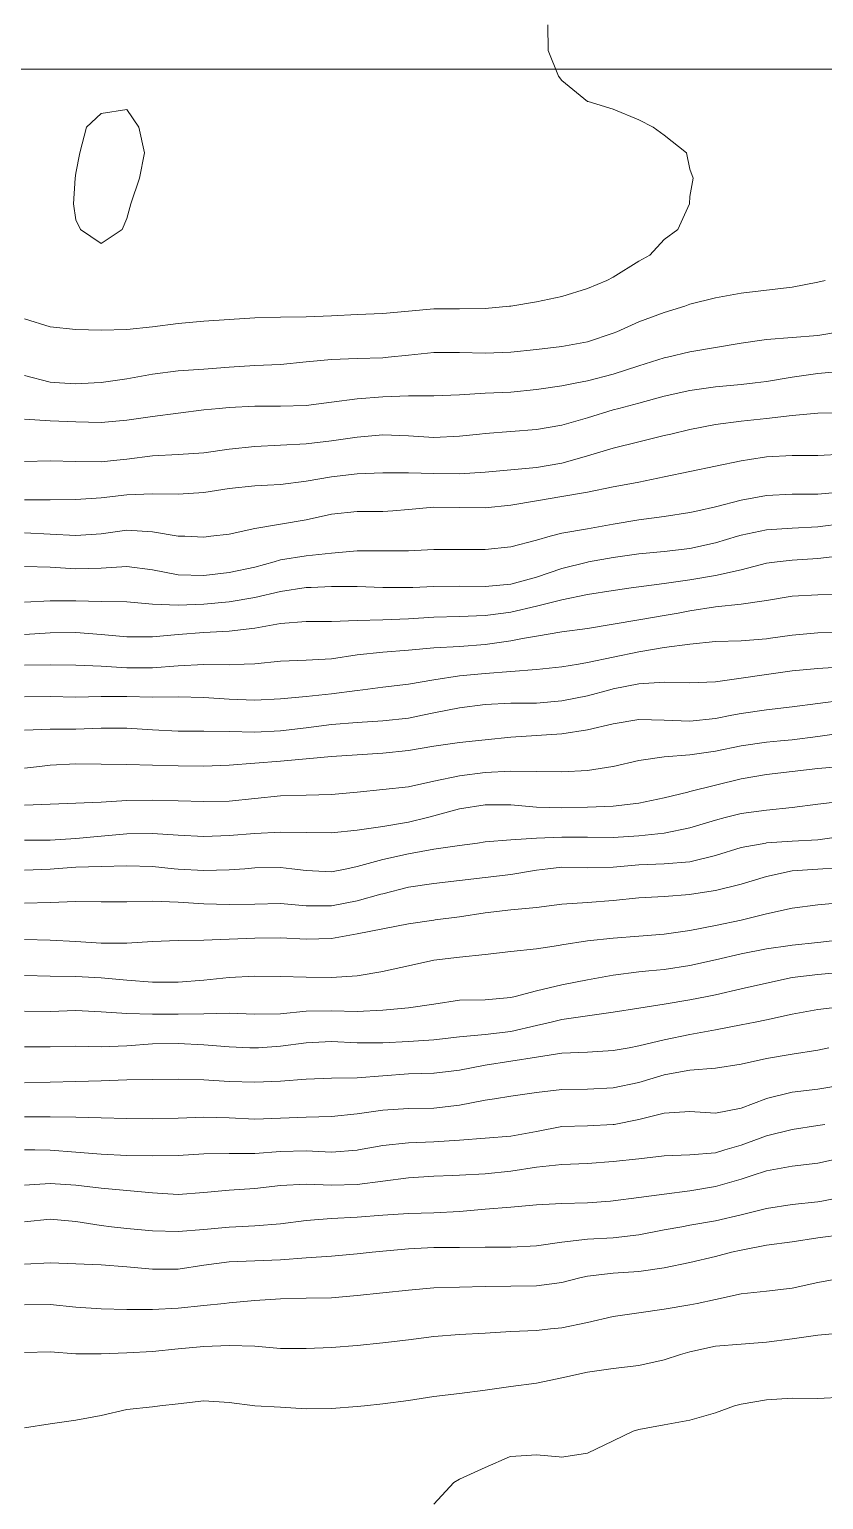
# Model space of a CAD drawing. Header units: centimetres. Extents: x 0 to 642158, y -847 to 649707.
# Drawn here: x 617035.85 to 617051.36, y 620159.41 to 620188.16 of the extents above; entities that cross this region are included whole.
import ezdxf

# ---------------------------------------------------------------- set-up
doc = ezdxf.new("R2010")
doc.units = ezdxf.units.CM
doc.header["$MEASUREMENT"] = 0
doc.layers.add('MEV_grille', color=254, linetype='Continuous', lineweight=9)
doc.layers.add('WAL_topographie 0.5', color=253, linetype='Continuous', lineweight=20)

# ---------------------------------------------------------------- blocks, each defined once
blk = doc.blocks.new('*U114')
at = {"layer": 'MEV_grille', "transparency": 33554687}
blk.add_lwpolyline([(-1338.461, 0), (1338.461, 0)], dxfattribs=at)
blk = doc.blocks.new('*U115')
at = {"layer": 'MEV_grille', "color": 0, "linetype": 'ByBlock', "lineweight": -2, "transparency": 16777216}
blk.add_blockref('*U114', (0, -2200), dxfattribs=at)

msp = doc.modelspace()

# ---------------------------------------------------------------- linework, layer by layer
at = {"layer": 'WAL_topographie 0.5'}
for points in [[(617045.977, 620188.25), (617045.983, 620187.75), (617046.182, 620187.25), (617046.25, 620187.161), (617046.75, 620186.755), (617046.76, 620186.75), (617047.25, 620186.599), (617047.75, 620186.392), (617048.031, 620186.25), (617048.25, 620186.094), (617048.687, 620185.75), (617048.75, 620185.429), (617048.813, 620185.25), (617048.75, 620184.893), (617048.74, 620184.75), (617048.512, 620184.25), (617048.25, 620184.056), (617047.965, 620183.75), (617047.75, 620183.629), (617047.25, 620183.32), (617047.128, 620183.25), (617046.75, 620183.093), (617046.25, 620182.94), (617045.75, 620182.836), (617045.25, 620182.753), (617045.227, 620182.75)], [(617037.658, 620184.25), (617037.25, 620183.976), (617036.842, 620184.25), (617036.75, 620184.437), (617036.705, 620184.75), (617036.74, 620185.25), (617036.75, 620185.35), (617036.83, 620185.75), (617036.962, 620186.25), (617037.25, 620186.516), (617037.75, 620186.598), (617037.982, 620186.25), (617038.096, 620185.75), (617037.994, 620185.25), (617037.826, 620184.75), (617037.75, 620184.464), (617037.658, 620184.25)], [(617051.39, 620183.25), (617051.25, 620183.218), (617050.75, 620183.121), (617050.25, 620183.063), (617049.75, 620183.001), (617049.25, 620182.916), (617048.75, 620182.786), (617048.649, 620182.75), (617048.25, 620182.627), (617047.75, 620182.445), (617047.321, 620182.25), (617047.25, 620182.222), (617046.75, 620182.051), (617046.25, 620181.959), (617045.75, 620181.901), (617045.25, 620181.853), (617044.75, 620181.834), (617044.25, 620181.845), (617043.75, 620181.845), (617043.25, 620181.791), (617042.854, 620181.75), (617042.75, 620181.74), (617042.25, 620181.725), (617041.75, 620181.71), (617041.25, 620181.664), (617040.75, 620181.612), (617040.25, 620181.587), (617039.75, 620181.559), (617039.25, 620181.521), (617038.75, 620181.484), (617038.25, 620181.421), (617037.75, 620181.332), (617037.25, 620181.259), (617037.112, 620181.25)], [(617045.227, 620182.75), (617044.75, 620182.703), (617044.25, 620182.698), (617043.75, 620182.697), (617043.25, 620182.652), (617042.75, 620182.609), (617042.25, 620182.588), (617041.75, 620182.558), (617041.25, 620182.541), (617040.75, 620182.538), (617040.25, 620182.519), (617039.75, 620182.486), (617039.25, 620182.454), (617038.75, 620182.408), (617038.25, 620182.346), (617037.75, 620182.296), (617037.25, 620182.281), (617036.75, 620182.296), (617036.25, 620182.349), (617035.75, 620182.504)], [(617051.673, 620182.25), (617051.25, 620182.177), (617050.75, 620182.137), (617050.25, 620182.099), (617049.75, 620182.025), (617049.25, 620181.944), (617048.75, 620181.856), (617048.31, 620181.75), (617048.25, 620181.737), (617047.75, 620181.584), (617047.25, 620181.419), (617046.75, 620181.288), (617046.539, 620181.25), (617046.25, 620181.195), (617045.75, 620181.118), (617045.25, 620181.068), (617044.75, 620181.046), (617044.25, 620181.016), (617043.75, 620180.994), (617043.25, 620180.995), (617042.75, 620180.979), (617042.25, 620180.94), (617041.75, 620180.876), (617041.25, 620180.809), (617040.75, 620180.792), (617040.25, 620180.792), (617039.75, 620180.768), (617039.55, 620180.75)], [(617037.112, 620181.25), (617036.75, 620181.23), (617036.432, 620181.25), (617036.25, 620181.264), (617035.75, 620181.392)], [(617051.75, 620181.479), (617051.25, 620181.431), (617050.75, 620181.362), (617050.25, 620181.278), (617050.028, 620181.25), (617049.75, 620181.219), (617049.25, 620181.172), (617048.75, 620181.104), (617048.25, 620180.99), (617047.75, 620180.853), (617047.361, 620180.75), (617047.25, 620180.72), (617046.75, 620180.565), (617046.25, 620180.424), (617045.75, 620180.337), (617045.25, 620180.298), (617044.75, 620180.263), (617044.64, 620180.25), (617044.25, 620180.205), (617043.75, 620180.183), (617043.25, 620180.217), (617042.75, 620180.235), (617042.25, 620180.187), (617041.75, 620180.114), (617041.25, 620180.059), (617040.75, 620180.029), (617040.25, 620180.005), (617039.75, 620179.952), (617039.25, 620179.881), (617038.75, 620179.847), (617038.25, 620179.824), (617037.75, 620179.758), (617037.676, 620179.75)], [(617039.55, 620180.75), (617039.25, 620180.721), (617038.75, 620180.659), (617038.25, 620180.595), (617037.75, 620180.521), (617037.25, 620180.474), (617036.75, 620180.487), (617036.25, 620180.509), (617035.75, 620180.541)], [(617051.75, 620180.665), (617051.25, 620180.655), (617050.75, 620180.612), (617050.25, 620180.553), (617049.75, 620180.504), (617049.25, 620180.438), (617048.75, 620180.341), (617048.376, 620180.25), (617048.25, 620180.219), (617047.75, 620180.096), (617047.25, 620179.975), (617046.75, 620179.826), (617046.501, 620179.75), (617046.25, 620179.681), (617045.75, 620179.595), (617045.25, 620179.547), (617044.75, 620179.503), (617044.25, 620179.469), (617043.75, 620179.478), (617043.25, 620179.491), (617042.75, 620179.488), (617042.25, 620179.471), (617041.75, 620179.416), (617041.25, 620179.329), (617040.75, 620179.263), (617040.5, 620179.25)], [(617037.676, 620179.75), (617037.25, 620179.704), (617036.75, 620179.71), (617036.25, 620179.725), (617035.75, 620179.714)], [(617051.75, 620179.859), (617051.25, 620179.829), (617050.75, 620179.833), (617050.25, 620179.802), (617049.912, 620179.75), (617049.75, 620179.724), (617049.25, 620179.619), (617048.75, 620179.518), (617048.25, 620179.413), (617047.75, 620179.309), (617047.434, 620179.25), (617047.25, 620179.217), (617046.75, 620179.113), (617046.25, 620179.025), (617045.75, 620178.944), (617045.25, 620178.856), (617044.75, 620178.809), (617044.25, 620178.814), (617043.75, 620178.817), (617043.25, 620178.773), (617042.948, 620178.75), (617042.75, 620178.734), (617042.25, 620178.737), (617041.75, 620178.683), (617041.25, 620178.573), (617040.75, 620178.488), (617040.25, 620178.4), (617039.75, 620178.293), (617039.387, 620178.25)], [(617040.5, 620179.25), (617040.25, 620179.237), (617039.75, 620179.182), (617039.25, 620179.108), (617038.75, 620179.071), (617038.25, 620179.08), (617037.75, 620179.06), (617037.25, 620179), (617036.75, 620178.97), (617036.25, 620178.965), (617035.75, 620178.962)], [(617051.75, 620179.122), (617051.25, 620179.074), (617050.75, 620179.076), (617050.25, 620179.051), (617049.75, 620178.956), (617049.25, 620178.828), (617048.908, 620178.75), (617048.75, 620178.715), (617048.25, 620178.636), (617047.75, 620178.571), (617047.25, 620178.486), (617046.75, 620178.395), (617046.25, 620178.308), (617046.02, 620178.25), (617045.75, 620178.176), (617045.25, 620178.043), (617044.75, 620177.995), (617044.25, 620177.995), (617043.75, 620177.992), (617043.25, 620177.967), (617042.75, 620177.965), (617042.25, 620177.967), (617041.75, 620177.918), (617041.25, 620177.867), (617040.75, 620177.787), (617040.627, 620177.75)], [(617051.75, 620178.499), (617051.25, 620178.434), (617050.75, 620178.41), (617050.25, 620178.379), (617049.75, 620178.27), (617049.683, 620178.25), (617049.25, 620178.121), (617048.75, 620178.014), (617048.25, 620177.952), (617047.75, 620177.904), (617047.25, 620177.836), (617046.768, 620177.75), (617046.75, 620177.747), (617046.25, 620177.622), (617045.75, 620177.453), (617045.25, 620177.317), (617044.75, 620177.269), (617044.25, 620177.273), (617043.75, 620177.269), (617043.339, 620177.25)], [(617039.387, 620178.25), (617039.25, 620178.235), (617038.882, 620178.25), (617038.75, 620178.255), (617038.25, 620178.339), (617037.75, 620178.367), (617037.25, 620178.299), (617036.75, 620178.265), (617036.25, 620178.294), (617035.75, 620178.315)], [(617051.75, 620177.872), (617051.25, 620177.816), (617050.75, 620177.786), (617050.453, 620177.75), (617050.25, 620177.722), (617049.75, 620177.595), (617049.25, 620177.484), (617048.75, 620177.4), (617048.25, 620177.328), (617047.75, 620177.264), (617047.65, 620177.25), (617047.25, 620177.193), (617046.75, 620177.114), (617046.25, 620177.01), (617045.75, 620176.881), (617045.25, 620176.769), (617045.107, 620176.75)], [(617040.627, 620177.75), (617040.25, 620177.649), (617039.75, 620177.542), (617039.25, 620177.486), (617038.75, 620177.496), (617038.25, 620177.594), (617037.75, 620177.657), (617037.25, 620177.626), (617036.75, 620177.614), (617036.25, 620177.645), (617035.75, 620177.659)], [(617043.339, 620177.25), (617043.25, 620177.246), (617042.75, 620177.25), (617042.75, 620177.25), (617042.25, 620177.271), (617041.75, 620177.266), (617041.35, 620177.25), (617041.25, 620177.246), (617040.75, 620177.169), (617040.25, 620177.052), (617039.75, 620176.971), (617039.25, 620176.925), (617038.75, 620176.904), (617038.25, 620176.926), (617037.75, 620176.966), (617037.25, 620176.975), (617036.75, 620176.985), (617036.25, 620176.988), (617035.75, 620176.959)], [(617051.75, 620177.109), (617051.25, 620177.108), (617050.75, 620177.082), (617050.25, 620176.996), (617049.75, 620176.925), (617049.25, 620176.873), (617048.75, 620176.793), (617048.52, 620176.75), (617048.25, 620176.699), (617047.75, 620176.618), (617047.25, 620176.532), (617046.75, 620176.449), (617046.25, 620176.38), (617045.75, 620176.3), (617045.478, 620176.25), (617045.25, 620176.208), (617044.75, 620176.133), (617044.25, 620176.094), (617043.75, 620176.066), (617043.25, 620176.022), (617042.75, 620175.986), (617042.25, 620175.931), (617041.75, 620175.856), (617041.25, 620175.829), (617040.75, 620175.81), (617040.25, 620175.759), (617040.042, 620175.75)], [(617045.107, 620176.75), (617044.75, 620176.7), (617044.25, 620176.679), (617043.75, 620176.669), (617043.25, 620176.638), (617042.75, 620176.616), (617042.25, 620176.603), (617041.75, 620176.581), (617041.25, 620176.582), (617040.75, 620176.543), (617040.25, 620176.454), (617039.75, 620176.395), (617039.25, 620176.367), (617038.75, 620176.329), (617038.25, 620176.282), (617037.75, 620176.282), (617037.25, 620176.33), (617036.75, 620176.367), (617036.25, 620176.364), (617035.75, 620176.327)], [(617051.75, 620176.368), (617051.25, 620176.362), (617050.75, 620176.319), (617050.282, 620176.25), (617050.25, 620176.246), (617049.75, 620176.207), (617049.25, 620176.192), (617048.75, 620176.144), (617048.25, 620176.073), (617047.75, 620175.992), (617047.25, 620175.889), (617046.75, 620175.779), (617046.573, 620175.75), (617046.25, 620175.697), (617045.75, 620175.645), (617045.25, 620175.605), (617044.75, 620175.567), (617044.25, 620175.521), (617043.75, 620175.443), (617043.25, 620175.356), (617042.75, 620175.302), (617042.357, 620175.25)], [(617040.042, 620175.75), (617039.75, 620175.738), (617039.25, 620175.742), (617038.75, 620175.72), (617038.25, 620175.675), (617037.75, 620175.675), (617037.25, 620175.71), (617036.75, 620175.729), (617036.25, 620175.737), (617035.75, 620175.73)], [(617051.75, 620175.695), (617051.25, 620175.666), (617050.75, 620175.617), (617050.25, 620175.545), (617049.75, 620175.473), (617049.25, 620175.407), (617048.75, 620175.383), (617048.25, 620175.396), (617047.75, 620175.362), (617047.25, 620175.267), (617047.185, 620175.25), (617046.75, 620175.133), (617046.25, 620175.031), (617045.75, 620174.99), (617045.25, 620174.984), (617044.75, 620174.962), (617044.25, 620174.897), (617043.75, 620174.795), (617043.528, 620174.75)], [(617042.357, 620175.25), (617042.25, 620175.237), (617041.75, 620175.167), (617041.25, 620175.117), (617040.75, 620175.073), (617040.25, 620175.047), (617039.75, 620175.064), (617039.25, 620175.098), (617038.75, 620175.109), (617038.25, 620175.106), (617037.75, 620175.119), (617037.25, 620175.119), (617036.75, 620175.105), (617036.25, 620175.116), (617035.75, 620175.112)], [(617051.75, 620175.043), (617051.25, 620174.98), (617050.75, 620174.915), (617050.25, 620174.859), (617049.75, 620174.787), (617049.568, 620174.75), (617049.25, 620174.688), (617048.75, 620174.633), (617048.25, 620174.655), (617047.75, 620174.666), (617047.25, 620174.584), (617046.75, 620174.463), (617046.25, 620174.387), (617045.75, 620174.352), (617045.25, 620174.322), (617044.75, 620174.271), (617044.563, 620174.25), (617044.25, 620174.217), (617043.75, 620174.147), (617043.25, 620174.06), (617042.75, 620174.009), (617042.25, 620173.979), (617041.75, 620173.942), (617041.25, 620173.897), (617040.75, 620173.854), (617040.25, 620173.813), (617039.75, 620173.774), (617039.25, 620173.758), (617038.75, 620173.759), (617038.25, 620173.773), (617037.75, 620173.79), (617037.25, 620173.796), (617036.75, 620173.798), (617036.25, 620173.774), (617036.044, 620173.75)], [(617043.528, 620174.75), (617043.25, 620174.696), (617042.75, 620174.639), (617042.25, 620174.607), (617041.75, 620174.568), (617041.25, 620174.505), (617040.75, 620174.445), (617040.25, 620174.423), (617039.75, 620174.431), (617039.25, 620174.438), (617038.75, 620174.439), (617038.25, 620174.464), (617037.75, 620174.499), (617037.25, 620174.496), (617036.75, 620174.48), (617036.25, 620174.479), (617035.75, 620174.458)], [(617051.75, 620174.408), (617051.25, 620174.336), (617050.75, 620174.271), (617050.521, 620174.25), (617050.25, 620174.225), (617049.75, 620174.153), (617049.25, 620174.047), (617048.75, 620173.976), (617048.25, 620173.937), (617047.75, 620173.866), (617047.25, 620173.751), (617047.244, 620173.75), (617046.75, 620173.669), (617046.25, 620173.643), (617045.75, 620173.654), (617045.25, 620173.66), (617044.75, 620173.63), (617044.25, 620173.569), (617043.75, 620173.465), (617043.25, 620173.35), (617042.75, 620173.297), (617042.25, 620173.25)], [(617036.044, 620173.75), (617035.75, 620173.717)], [(617051.721, 620173.75), (617051.25, 620173.709), (617050.75, 620173.65), (617050.25, 620173.594), (617049.75, 620173.508), (617049.25, 620173.386), (617048.75, 620173.26), (617048.709, 620173.25), (617048.25, 620173.135), (617047.75, 620173.031), (617047.25, 620172.976), (617046.75, 620172.952), (617046.25, 620172.938), (617045.75, 620172.954), (617045.25, 620172.999), (617044.75, 620173), (617044.25, 620172.921), (617043.75, 620172.785), (617043.623, 620172.75)], [(617042.25, 620173.25), (617042.25, 620173.25), (617041.75, 620173.2), (617041.25, 620173.185), (617040.75, 620173.172), (617040.25, 620173.122), (617039.75, 620173.069), (617039.25, 620173.065), (617038.75, 620173.078), (617038.25, 620173.089), (617037.75, 620173.081), (617037.25, 620173.048), (617036.75, 620173.031), (617036.25, 620173.01), (617035.75, 620172.994)], [(617051.75, 620173.07), (617051.25, 620173.009), (617050.75, 620172.944), (617050.25, 620172.897), (617049.75, 620172.828), (617049.437, 620172.75), (617049.25, 620172.702), (617048.75, 620172.548), (617048.25, 620172.446), (617047.75, 620172.391), (617047.25, 620172.363), (617046.75, 620172.365), (617046.25, 620172.366), (617045.75, 620172.345), (617045.25, 620172.317), (617044.75, 620172.273), (617044.598, 620172.25), (617044.25, 620172.203), (617043.75, 620172.129), (617043.25, 620172.044), (617042.75, 620171.933), (617042.25, 620171.792), (617042.046, 620171.75)], [(617043.623, 620172.75), (617043.25, 620172.657), (617042.75, 620172.573), (617042.25, 620172.503), (617041.75, 620172.454), (617041.25, 620172.456), (617040.75, 620172.466), (617040.25, 620172.439), (617039.75, 620172.397), (617039.25, 620172.38), (617038.75, 620172.404), (617038.25, 620172.437), (617037.75, 620172.43), (617037.25, 620172.385), (617036.75, 620172.343), (617036.25, 620172.309), (617035.75, 620172.311)], [(617051.75, 620172.385), (617051.25, 620172.317), (617050.75, 620172.287), (617050.25, 620172.253), (617050.231, 620172.25), (617049.75, 620172.164), (617049.25, 620172.009), (617048.75, 620171.886), (617048.25, 620171.848), (617047.75, 620171.829), (617047.25, 620171.783), (617046.75, 620171.766), (617046.25, 620171.777), (617045.977, 620171.75), (617045.75, 620171.723), (617045.25, 620171.636), (617044.75, 620171.577), (617044.25, 620171.518), (617043.75, 620171.464), (617043.25, 620171.391), (617042.75, 620171.262), (617042.712, 620171.25)], [(617042.046, 620171.75), (617041.75, 620171.69), (617041.25, 620171.716), (617040.971, 620171.75), (617040.75, 620171.776), (617040.25, 620171.764), (617040.057, 620171.75), (617039.75, 620171.727), (617039.25, 620171.714), (617038.75, 620171.742), (617038.672, 620171.75), (617038.25, 620171.794), (617037.75, 620171.807), (617037.25, 620171.795), (617036.75, 620171.78), (617036.328, 620171.75), (617036.25, 620171.744), (617035.75, 620171.723)], [(617051.75, 620171.775), (617051.347, 620171.75), (617051.25, 620171.743), (617050.75, 620171.706), (617050.25, 620171.6), (617049.75, 620171.45), (617049.25, 620171.325), (617048.782, 620171.25), (617048.75, 620171.245), (617048.25, 620171.204), (617047.75, 620171.183), (617047.25, 620171.13), (617046.75, 620171.089), (617046.25, 620171.054), (617045.75, 620170.992), (617045.25, 620170.946), (617044.75, 620170.889), (617044.25, 620170.809), (617043.772, 620170.75)], [(617042.712, 620171.25), (617042.25, 620171.12), (617041.75, 620171.022), (617041.25, 620171.022), (617040.75, 620171.067), (617040.25, 620171.057), (617039.75, 620171.048), (617039.25, 620171.066), (617038.75, 620171.094), (617038.25, 620171.113), (617037.75, 620171.103), (617037.25, 620171.103), (617036.75, 620171.107), (617036.25, 620171.091), (617035.75, 620171.079)], [(617051.75, 620171.092), (617051.25, 620171.046), (617050.75, 620170.98), (617050.25, 620170.865), (617049.78, 620170.75), (617049.75, 620170.743), (617049.25, 620170.641), (617048.75, 620170.539), (617048.25, 620170.467), (617047.75, 620170.431), (617047.25, 620170.389), (617046.75, 620170.337), (617046.25, 620170.26), (617046.181, 620170.25), (617045.75, 620170.184), (617045.25, 620170.132), (617044.75, 620170.072), (617044.25, 620170.021), (617043.75, 620169.959), (617043.25, 620169.851), (617042.804, 620169.75)], [(617043.772, 620170.75), (617043.75, 620170.747), (617043.25, 620170.673), (617042.75, 620170.577), (617042.25, 620170.478), (617041.75, 620170.388), (617041.25, 620170.372), (617040.75, 620170.401), (617040.25, 620170.393), (617039.75, 620170.371), (617039.25, 620170.351), (617038.75, 620170.344), (617038.25, 620170.327), (617037.75, 620170.292), (617037.25, 620170.292), (617036.75, 620170.325), (617036.25, 620170.351), (617035.75, 620170.367)], [(617051.75, 620170.364), (617051.25, 620170.305), (617050.75, 620170.256), (617050.709, 620170.25), (617050.25, 620170.185), (617049.75, 620170.087), (617049.25, 620169.971), (617048.75, 620169.857), (617048.25, 620169.778), (617047.95, 620169.75), (617047.75, 620169.731), (617047.25, 620169.67), (617046.75, 620169.58), (617046.25, 620169.482), (617045.75, 620169.361), (617045.339, 620169.25)], [(617042.804, 620169.75), (617042.75, 620169.739), (617042.25, 620169.655), (617041.75, 620169.621), (617041.25, 620169.63), (617040.75, 620169.642), (617040.25, 620169.648), (617039.75, 620169.626), (617039.25, 620169.57), (617038.75, 620169.529), (617038.25, 620169.532), (617037.75, 620169.568), (617037.25, 620169.615), (617036.75, 620169.645), (617036.25, 620169.648), (617035.75, 620169.664)], [(617051.75, 620169.725), (617051.25, 620169.684), (617050.75, 620169.62), (617050.25, 620169.514), (617049.75, 620169.399), (617049.25, 620169.283), (617049.086, 620169.25), (617048.75, 620169.185), (617048.25, 620169.102), (617047.75, 620169.024), (617047.25, 620168.943), (617046.75, 620168.874), (617046.25, 620168.802), (617046.042, 620168.75), (617045.75, 620168.682), (617045.25, 620168.564), (617044.75, 620168.508), (617044.25, 620168.463), (617043.75, 620168.403), (617043.25, 620168.374), (617042.75, 620168.343), (617042.25, 620168.342), (617041.75, 620168.373), (617041.25, 620168.347), (617040.75, 620168.278), (617040.321, 620168.25)], [(617045.339, 620169.25), (617045.25, 620169.229), (617044.75, 620169.186), (617044.25, 620169.177), (617043.75, 620169.103), (617043.25, 620169.028), (617042.75, 620168.983), (617042.25, 620168.956), (617041.75, 620168.97), (617041.25, 620168.962), (617040.75, 620168.914), (617040.25, 620168.906), (617039.75, 620168.924), (617039.25, 620168.912), (617038.75, 620168.903), (617038.25, 620168.905), (617037.75, 620168.917), (617037.25, 620168.952), (617036.75, 620168.976), (617036.25, 620168.961), (617035.75, 620168.966)], [(617051.75, 620169.056), (617051.25, 620168.997), (617050.75, 620168.904), (617050.25, 620168.794), (617050.026, 620168.75), (617049.75, 620168.697), (617049.25, 620168.602), (617048.75, 620168.508), (617048.25, 620168.406), (617047.75, 620168.284), (617047.563, 620168.25), (617047.25, 620168.193), (617046.75, 620168.166), (617046.25, 620168.14), (617045.75, 620168.068), (617045.25, 620167.986), (617044.75, 620167.911), (617044.25, 620167.814), (617043.756, 620167.75)], [(617040.321, 620168.25), (617040.25, 620168.245), (617040.153, 620168.25), (617039.75, 620168.27), (617039.25, 620168.307), (617038.75, 620168.332), (617038.25, 620168.326), (617037.75, 620168.288), (617037.25, 620168.27), (617036.75, 620168.278), (617036.25, 620168.266), (617035.75, 620168.27)], [(617051.466, 620168.25), (617051.25, 620168.2), (617050.75, 620168.125), (617050.25, 620168.042), (617049.75, 620167.925), (617049.25, 620167.847), (617048.75, 620167.809), (617048.425, 620167.75), (617048.25, 620167.718), (617047.75, 620167.572), (617047.25, 620167.465), (617046.75, 620167.441), (617046.25, 620167.431), (617045.75, 620167.377), (617045.25, 620167.3), (617044.931, 620167.25)], [(617043.756, 620167.75), (617043.75, 620167.749), (617043.25, 620167.74), (617042.75, 620167.702), (617042.25, 620167.664), (617041.75, 620167.656), (617041.25, 620167.632), (617040.75, 620167.596), (617040.25, 620167.573), (617039.75, 620167.592), (617039.25, 620167.625), (617038.75, 620167.634), (617038.25, 620167.63), (617037.75, 620167.62), (617037.25, 620167.602), (617036.75, 620167.588), (617036.25, 620167.574), (617035.75, 620167.566)], [(617051.75, 620167.521), (617051.25, 620167.438), (617050.75, 620167.381), (617050.25, 620167.255), (617050.237, 620167.25), (617049.75, 620167.07), (617049.25, 620166.971), (617048.75, 620167.005), (617048.25, 620166.972), (617047.75, 620166.844), (617047.269, 620166.75), (617047.25, 620166.746), (617046.75, 620166.723), (617046.25, 620166.707), (617045.75, 620166.614), (617045.25, 620166.519), (617044.75, 620166.48), (617044.25, 620166.442), (617043.75, 620166.409), (617043.25, 620166.392), (617042.75, 620166.336), (617042.274, 620166.25)], [(617044.931, 620167.25), (617044.75, 620167.221), (617044.25, 620167.127), (617043.75, 620167.067), (617043.25, 620167.061), (617042.75, 620167.028), (617042.25, 620166.957), (617041.75, 620166.905), (617041.25, 620166.894), (617040.75, 620166.875), (617040.25, 620166.853), (617039.75, 620166.877), (617039.25, 620166.894), (617038.75, 620166.874), (617038.25, 620166.858), (617037.75, 620166.866), (617037.25, 620166.88), (617036.75, 620166.894), (617036.25, 620166.899), (617035.75, 620166.898)], [(617051.385, 620166.75), (617051.25, 620166.73), (617050.75, 620166.653), (617050.25, 620166.526), (617049.75, 620166.344), (617049.434, 620166.25), (617049.25, 620166.197), (617048.75, 620166.155), (617048.25, 620166.138), (617047.75, 620166.08), (617047.25, 620166.022), (617046.75, 620165.988), (617046.25, 620165.963), (617045.75, 620165.914), (617045.25, 620165.837), (617044.75, 620165.781), (617044.25, 620165.755), (617044.12, 620165.75)], [(617042.274, 620166.25), (617042.25, 620166.246), (617041.75, 620166.21), (617041.25, 620166.234), (617040.75, 620166.222), (617040.25, 620166.18), (617039.75, 620166.18), (617039.25, 620166.175), (617038.75, 620166.143), (617038.25, 620166.135), (617037.75, 620166.143), (617037.25, 620166.166), (617036.75, 620166.207), (617036.25, 620166.245), (617035.95, 620166.25), (617035.75, 620166.253)], [(617051.75, 620166.104), (617051.25, 620165.994), (617050.75, 620165.932), (617050.25, 620165.842), (617049.967, 620165.75), (617049.75, 620165.678), (617049.25, 620165.533), (617048.75, 620165.451), (617048.25, 620165.387), (617047.75, 620165.318), (617047.25, 620165.254), (617047.199, 620165.25), (617046.75, 620165.218), (617046.25, 620165.205), (617045.75, 620165.175), (617045.25, 620165.13), (617044.75, 620165.09), (617044.25, 620165.046), (617043.75, 620165.021), (617043.25, 620165.01), (617042.75, 620164.975), (617042.25, 620164.934), (617041.75, 620164.909), (617041.25, 620164.872), (617040.75, 620164.809), (617040.25, 620164.769), (617039.88, 620164.75), (617039.75, 620164.744), (617039.25, 620164.693), (617038.75, 620164.655), (617038.25, 620164.672), (617037.75, 620164.712), (617037.446, 620164.75), (617037.25, 620164.775), (617036.75, 620164.853), (617036.25, 620164.894), (617035.75, 620164.842)], [(617044.12, 620165.75), (617043.75, 620165.735), (617043.25, 620165.706), (617042.75, 620165.643), (617042.25, 620165.578), (617041.75, 620165.565), (617041.25, 620165.58), (617040.75, 620165.554), (617040.25, 620165.5), (617039.75, 620165.463), (617039.25, 620165.416), (617038.75, 620165.382), (617038.25, 620165.412), (617037.75, 620165.457), (617037.25, 620165.505), (617036.75, 620165.562), (617036.25, 620165.595), (617035.75, 620165.562)], [(617051.75, 620165.334), (617051.331, 620165.25), (617051.25, 620165.235), (617050.75, 620165.183), (617050.25, 620165.108), (617049.75, 620164.982), (617049.25, 620164.864), (617048.75, 620164.778), (617048.59, 620164.75), (617048.25, 620164.687), (617047.75, 620164.591), (617047.25, 620164.531), (617046.75, 620164.504), (617046.25, 620164.45), (617045.75, 620164.375), (617045.25, 620164.352), (617044.75, 620164.348), (617044.25, 620164.341), (617043.75, 620164.34), (617043.25, 620164.316), (617042.75, 620164.269), (617042.54, 620164.25), (617042.25, 620164.222), (617041.75, 620164.176), (617041.25, 620164.139), (617040.75, 620164.1), (617040.25, 620164.08), (617039.75, 620164.064), (617039.25, 620163.996), (617038.75, 620163.92), (617038.25, 620163.917), (617037.75, 620163.964), (617037.25, 620164.003), (617036.75, 620164.024), (617036.25, 620164.046), (617035.75, 620164.016)], [(617051.75, 620164.598), (617051.25, 620164.53), (617050.75, 620164.456), (617050.25, 620164.386), (617049.75, 620164.292), (617049.562, 620164.25), (617049.25, 620164.17), (617048.75, 620164.053), (617048.25, 620163.946), (617047.75, 620163.872), (617047.25, 620163.842), (617046.75, 620163.785), (617046.597, 620163.75), (617046.25, 620163.656), (617045.75, 620163.591), (617045.25, 620163.59), (617044.75, 620163.58), (617044.25, 620163.57), (617043.75, 620163.555), (617043.25, 620163.51), (617042.75, 620163.46), (617042.25, 620163.406), (617041.75, 620163.362), (617041.25, 620163.353), (617040.75, 620163.339), (617040.25, 620163.306), (617039.75, 620163.262), (617039.652, 620163.25), (617039.25, 620163.206), (617038.75, 620163.158), (617038.25, 620163.133), (617037.75, 620163.134), (617037.25, 620163.144), (617036.75, 620163.177), (617036.25, 620163.228), (617035.75, 620163.221)], [(617051.743, 620163.75), (617051.25, 620163.657), (617050.75, 620163.545), (617050.25, 620163.49), (617049.75, 620163.434), (617049.25, 620163.324), (617048.895, 620163.25), (617048.75, 620163.221), (617048.25, 620163.136), (617047.75, 620163.064), (617047.25, 620162.992), (617046.75, 620162.877), (617046.25, 620162.77), (617046.025, 620162.75), (617045.75, 620162.723), (617045.25, 620162.703), (617044.75, 620162.668), (617044.25, 620162.639), (617043.75, 620162.604), (617043.25, 620162.54), (617042.75, 620162.48), (617042.25, 620162.427), (617041.75, 620162.39), (617041.25, 620162.368), (617040.75, 620162.37), (617040.25, 620162.411), (617039.75, 620162.43), (617039.25, 620162.41), (617038.75, 620162.361), (617038.25, 620162.311), (617037.75, 620162.285), (617037.25, 620162.261), (617036.75, 620162.265), (617036.25, 620162.301), (617035.75, 620162.289)], [(617051.75, 620162.672), (617051.25, 620162.627), (617050.75, 620162.555), (617050.25, 620162.489), (617049.75, 620162.454), (617049.25, 620162.411), (617048.75, 620162.302), (617048.564, 620162.25), (617048.25, 620162.145), (617047.75, 620162.036), (617047.25, 620161.975), (617046.75, 620161.904), (617046.25, 620161.793), (617046.031, 620161.75), (617045.75, 620161.688), (617045.25, 620161.626), (617044.75, 620161.552), (617044.25, 620161.489), (617043.75, 620161.43), (617043.25, 620161.351), (617042.75, 620161.286), (617042.391, 620161.25), (617042.25, 620161.236), (617041.75, 620161.192), (617041.25, 620161.191), (617040.75, 620161.221), (617040.25, 620161.25), (617040.25, 620161.25), (617039.75, 620161.312), (617039.25, 620161.344), (617038.75, 620161.286), (617038.395, 620161.25), (617038.25, 620161.229), (617037.75, 620161.177), (617037.25, 620161.06), (617036.75, 620160.964), (617036.25, 620160.898), (617035.75, 620160.816)], [(617051.75, 620161.414), (617051.25, 620161.388), (617050.75, 620161.4), (617050.25, 620161.363), (617049.75, 620161.278), (617049.623, 620161.25), (617049.25, 620161.108), (617048.75, 620160.968), (617048.25, 620160.877), (617047.75, 620160.784), (617047.64, 620160.75), (617047.25, 620160.561), (617046.75, 620160.319), (617046.285, 620160.25), (617046.25, 620160.243), (617046.197, 620160.25), (617045.75, 620160.287), (617045.25, 620160.257), (617045.225, 620160.25), (617044.75, 620160.044), (617044.25, 620159.811), (617044.137, 620159.75), (617043.75, 620159.325)]]:
    msp.add_lwpolyline(points, dxfattribs=at)

# ---------------------------------------------------------------- block references
at = {"layer": 'MEV_grille', "transparency": 33554687}
msp.add_blockref('*U115', (616669.481, 622387.381), dxfattribs=at)

doc.saveas('drawing.dxf')
